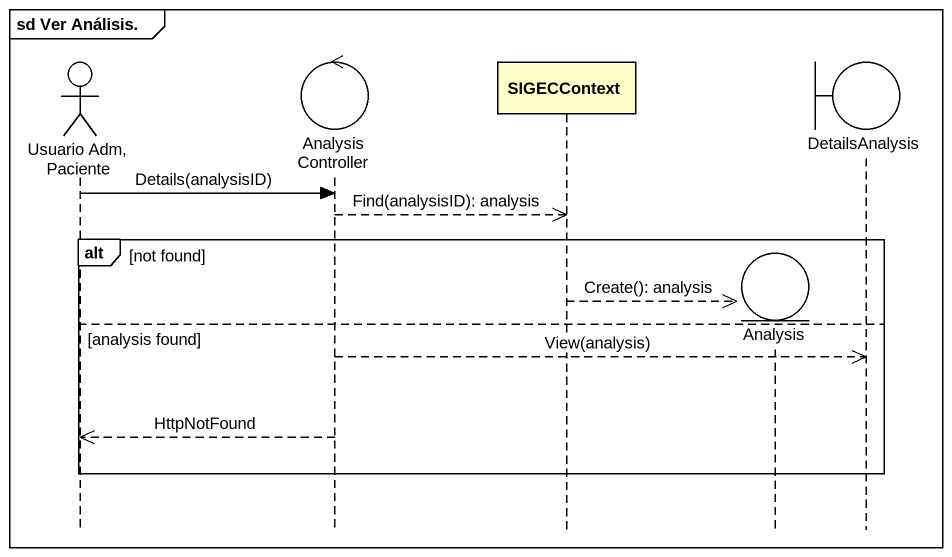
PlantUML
@startuml
mainframe sd Ver Análisis.
hide footbox
actor "Usuario Adm, Paciente" as Usuario_Adm_Paciente
control AnalysisController
participant SIGECContext
entity Analysis
boundary DetailsAnalysis

Usuario_Adm_Paciente -> AnalysisController : Details(analysisID)
AnalysisController -->> SIGECContext : Find(analysisID): analysis
alt not found
  SIGECContext -->> Analysis ** : Create(): analysis
else analysis found
  AnalysisController -->> DetailsAnalysis : View(analysis)
  AnalysisController -->> Usuario_Adm_Paciente : HttpNotFound
end
@enduml
